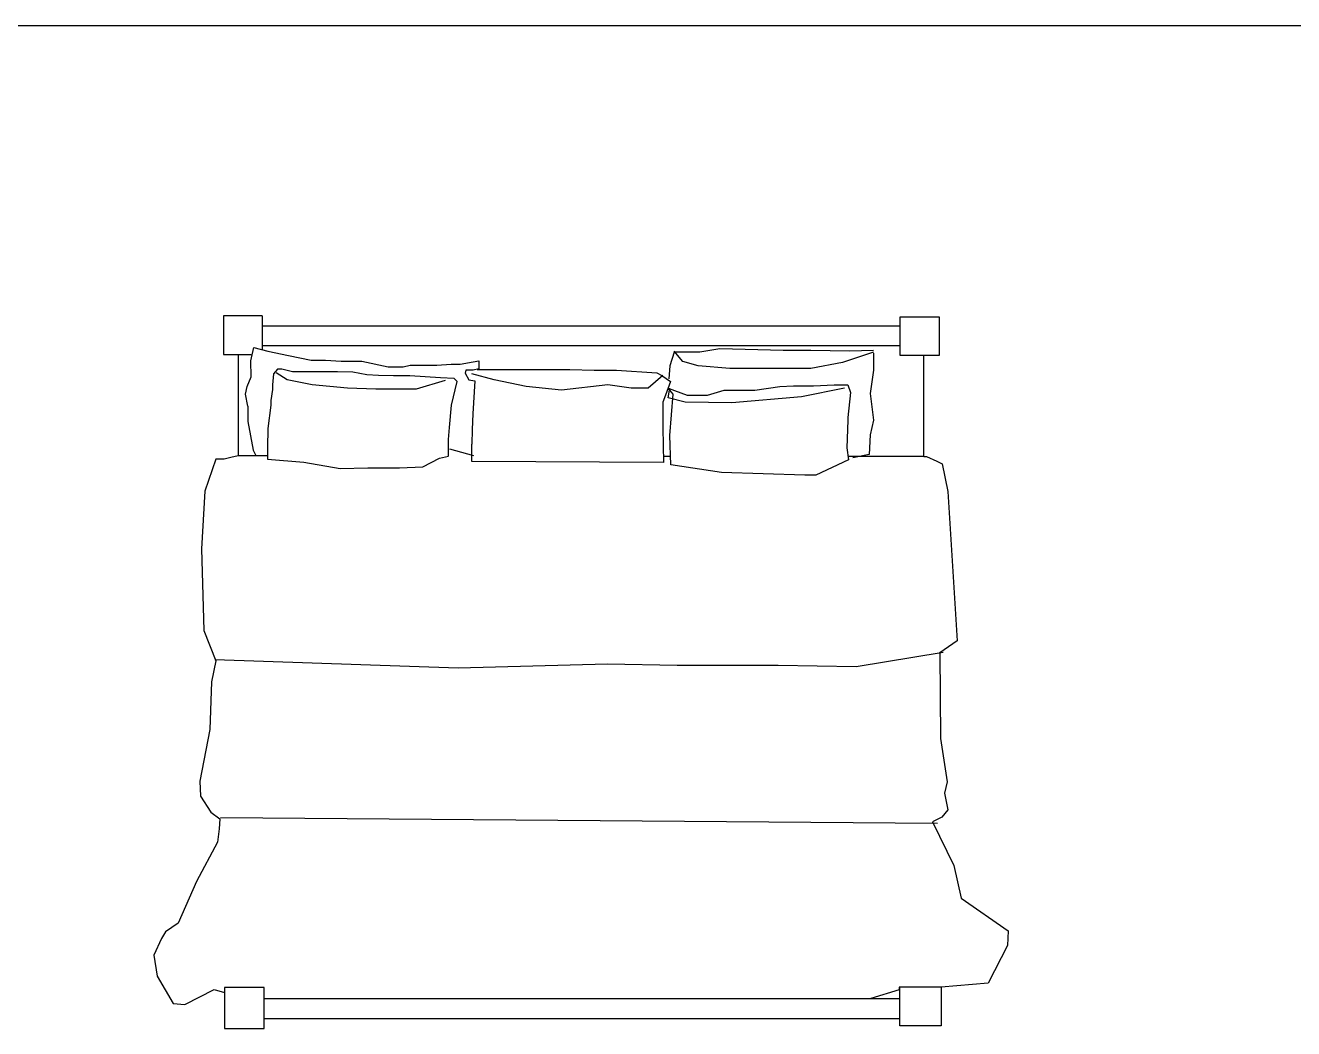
# Model space of a CAD drawing. Header units: inches. Extents: x 11.4 to 53.9, y 13.7 to 38.5.
# Drawn here: x 16.681 to 20.326, y 19.537 to 22.419 of the extents above; entities that cross this region are included whole.
import ezdxf

# ---------------------------------------------------------------- set-up
doc = ezdxf.new("R2010")
doc.units = ezdxf.units.IN
doc.header["$MEASUREMENT"] = 0
for name, color, linetype in [('02', 2, 'Continuous'), ('1', 1, 'Continuous'), ('4', 4, 'Continuous')]:
    doc.layers.add(name, color=color, linetype=linetype)

msp = doc.modelspace()

# ---------------------------------------------------------------- linework, layer by layer
at = {"layer": '02'}
for p, q in [((17.3289, 21.456), (17.3376, 21.4938)), ((17.3376, 21.4938), (17.3782, 21.4836)), ((17.3782, 21.4836), (17.4377, 21.4706)), ((17.4377, 21.4706), (17.503, 21.4575)), ((18.5456, 21.4806), (18.5332, 21.4411)), ((18.5703, 21.4534), (18.5456, 21.4831)), ((18.6197, 21.4806), (18.5456, 21.4806)), ((18.6765, 21.4905), (18.6197, 21.4806)), ((18.8593, 21.4856), (18.6765, 21.4905)), ((18.9383, 21.4856), (18.8593, 21.4856)), ((19.0495, 21.4831), (18.9383, 21.4856)), ((19.1186, 21.4806), (19.0297, 21.4509)), ((19.1186, 21.4856), (19.0495, 21.4831)), ((19.1186, 21.4781), (19.1186, 21.4287)), ((17.3303, 21.4096), (17.3289, 21.456)), ((17.4058, 21.4314), (17.3941, 21.4183)), ((17.4188, 21.4314), (17.4058, 21.4314)), ((17.4493, 21.4241), (17.4188, 21.4314)), ((17.503, 21.4575), (17.5436, 21.4575)), ((17.5436, 21.4575), (17.5885, 21.4546)), ((17.5885, 21.4546), (17.648, 21.4546)), ((17.648, 21.4546), (17.7235, 21.4386)), ((17.7235, 21.4386), (17.767, 21.4386)), ((17.767, 21.4386), (17.7873, 21.443)), ((17.7873, 21.443), (17.8642, 21.443)), ((17.8642, 21.443), (17.9048, 21.4459)), ((17.9048, 21.4459), (17.9309, 21.4459)), ((17.9309, 21.4459), (17.9686, 21.4531)), ((17.9469, 21.4285), (17.9454, 21.4198)), ((17.9686, 21.4285), (17.9469, 21.4285)), ((17.9686, 21.4531), (17.9846, 21.456)), ((17.9846, 21.4328), (17.9686, 21.4285)), ((17.9795, 21.4311), (18.2463, 21.4311)), ((17.9846, 21.456), (17.9846, 21.4328)), ((18.2463, 21.4311), (18.3154, 21.4286)), ((18.3154, 21.4286), (18.3797, 21.4286)), ((18.3797, 21.4286), (18.4958, 21.4212)), ((18.5332, 21.4411), (18.5308, 21.404)), ((18.6148, 21.4411), (18.5703, 21.4534)), ((18.7061, 21.4336), (18.6148, 21.4411)), ((18.9383, 21.4336), (18.7061, 21.4336)), ((19.0297, 21.4509), (18.9383, 21.4336)), ((19.1186, 21.4287), (19.1088, 21.362)), ((17.3187, 21.382), (17.3303, 21.4096)), ((17.3941, 21.4183), (17.3912, 21.3864)), ((17.4337, 21.4014), (17.4016, 21.4212)), ((17.5053, 21.3866), (17.4337, 21.4014)), ((17.5784, 21.4241), (17.4493, 21.4241)), ((17.6219, 21.4227), (17.5784, 21.4241)), ((17.6625, 21.4154), (17.6219, 21.4227)), ((17.6959, 21.4139), (17.6625, 21.4154)), ((17.7394, 21.4125), (17.6959, 21.4139)), ((17.7858, 21.4125), (17.7394, 21.4125)), ((17.8743, 21.4067), (17.7858, 21.4125)), ((17.8881, 21.3989), (17.8042, 21.3742)), ((17.9135, 21.4052), (17.8743, 21.4067)), ((17.9062, 21.3283), (17.9222, 21.3965)), ((17.9222, 21.3965), (17.9135, 21.4052)), ((17.9454, 21.4198), (17.9556, 21.4009)), ((17.9556, 21.4009), (17.973, 21.398)), ((18.0289, 21.4014), (17.9647, 21.4187)), ((17.973, 21.398), (17.9672, 21.3036)), ((18.1203, 21.3816), (18.0289, 21.4014)), ((18.513, 21.4137), (18.4711, 21.3767)), ((18.4958, 21.4212), (18.5106, 21.4137)), ((18.5106, 21.4137), (18.5353, 21.3964)), ((18.5353, 21.3964), (18.5205, 21.3569)), ((17.3144, 21.3602), (17.3187, 21.382)), ((17.3202, 21.3254), (17.3144, 21.3602)), ((17.3912, 21.3733), (17.3869, 21.3414)), ((17.3912, 21.3864), (17.3912, 21.3733)), ((17.6066, 21.3767), (17.5053, 21.3866)), ((17.6881, 21.3742), (17.6066, 21.3767)), ((17.8042, 21.3742), (17.6881, 21.3742)), ((18.2216, 21.3717), (18.1203, 21.3816)), ((18.355, 21.3866), (18.2216, 21.3717)), ((18.4217, 21.3767), (18.355, 21.3866)), ((18.4711, 21.3767), (18.4217, 21.3767)), ((18.5205, 21.3569), (18.513, 21.3371)), ((18.5431, 21.3595), (18.5283, 21.3768)), ((18.5283, 21.3768), (18.5826, 21.357)), ((18.5283, 21.3496), (18.5332, 21.3768)), ((18.5332, 21.2408), (18.5431, 21.3595)), ((18.5826, 21.357), (18.6419, 21.357)), ((18.6419, 21.357), (18.6889, 21.3718)), ((18.6889, 21.3718), (18.7778, 21.3718)), ((18.7778, 21.3718), (18.8494, 21.3817)), ((18.8494, 21.3817), (18.8889, 21.3842)), ((18.8889, 21.3842), (18.9457, 21.3842)), ((19.0347, 21.3768), (18.9112, 21.3521)), ((18.9457, 21.3842), (19.005, 21.3867)), ((19.005, 21.3867), (19.0445, 21.3867)), ((19.0445, 21.3867), (19.0519, 21.3644)), ((19.0519, 21.3644), (19.0445, 21.2927)), ((19.1088, 21.362), (19.1186, 21.2853)), ((17.3202, 21.3254), (17.3202, 21.2815)), ((17.3869, 21.3283), (17.3782, 21.2615)), ((17.3869, 21.3414), (17.3869, 21.3283)), ((17.9004, 21.2644), (17.9062, 21.3283)), ((18.513, 21.3371), (18.513, 21.263)), ((18.5777, 21.3372), (18.5283, 21.3496)), ((18.7111, 21.3348), (18.5777, 21.3372)), ((18.9112, 21.3521), (18.7111, 21.3348)), ((17.9672, 21.3036), (17.9657, 21.2586)), ((19.0445, 21.2853), (19.0421, 21.2062)), ((19.0445, 21.2927), (19.0445, 21.2853)), ((19.1186, 21.2853), (19.1088, 21.2433)), ((17.3202, 21.2815), (17.336, 21.1993)), ((17.3782, 21.2615), (17.3767, 21.2063)), ((17.8975, 21.2296), (17.9004, 21.2644)), ((17.9657, 21.2586), (17.9643, 21.2165)), ((18.513, 21.263), (18.5155, 21.1641)), ((17.8975, 21.1831), (17.8975, 21.2296)), ((17.9647, 21.1666), (17.9643, 21.2165)), ((18.5357, 21.1568), (18.5332, 21.2408)), ((19.1088, 21.2433), (19.1063, 21.1864)), ((17.2715, 21.1778), (17.2523, 21.173)), ((17.2931, 21.1826), (17.2715, 21.1778)), ((17.3767, 21.1825), (17.2931, 21.1826)), ((17.336, 21.1993), (17.3436, 21.184)), ((17.3436, 21.184), (17.3767, 21.184)), ((17.3767, 21.2063), (17.3767, 21.1729)), ((17.8236, 21.1512), (17.8714, 21.1758)), ((17.8714, 21.1758), (17.8975, 21.1816)), ((17.9002, 21.203), (17.9689, 21.1839)), ((18.535, 21.1812), (18.5151, 21.1812)), ((19.0421, 21.2062), (19.047, 21.1716)), ((19.263, 21.1804), (19.0457, 21.1807)), ((19.1063, 21.1864), (19.0594, 21.1766)), ((19.263, 21.1804), (19.2712, 21.1804)), ((19.2712, 21.1804), (19.3004, 21.1677)), ((17.2283, 21.173), (17.1971, 21.0817)), ((17.2523, 21.173), (17.2283, 21.173)), ((17.3767, 21.1729), (17.4812, 21.1642)), ((17.4812, 21.1642), (17.5856, 21.1468)), ((17.5856, 21.1468), (17.6654, 21.1483)), ((17.6654, 21.1483), (17.7568, 21.1483)), ((17.7568, 21.1483), (17.8236, 21.1512)), ((18.5155, 21.1641), (17.9647, 21.1666)), ((18.6814, 21.1345), (18.5357, 21.1568)), ((19.047, 21.1716), (18.9531, 21.1271)), ((19.3004, 21.1677), (19.3153, 21.1602)), ((19.3153, 21.1602), (19.3325, 21.0801)), ((18.921, 21.1271), (18.6814, 21.1345)), ((18.9531, 21.1271), (18.921, 21.1271)), ((17.1971, 21.0817), (17.1875, 20.916)), ((19.3325, 21.0801), (19.3586, 20.6511)), ((17.1875, 20.916), (17.1947, 20.6806)), ((17.1947, 20.6806), (17.2283, 20.5941)), ((19.3586, 20.6511), (19.309, 20.6168)), ((17.2283, 20.5941), (17.2163, 20.534)), ((17.9247, 20.5724), (17.2259, 20.5969)), ((19.3183, 20.6174), (19.069, 20.5765)), ((19.309, 20.6168), (19.3109, 20.3704)), ((18.3538, 20.5846), (17.9247, 20.5724)), ((18.5541, 20.5806), (18.3538, 20.5846)), ((18.8443, 20.5806), (18.5541, 20.5806)), ((19.069, 20.5765), (18.8443, 20.5806)), ((17.2163, 20.534), (17.2115, 20.3971)), ((17.2115, 20.3971), (17.1827, 20.2482)), ((19.3109, 20.3704), (19.33, 20.2463)), ((17.1827, 20.2482), (17.1851, 20.205)), ((19.33, 20.2463), (19.3223, 20.2139)), ((17.1851, 20.205), (17.2139, 20.1593)), ((19.3223, 20.2139), (19.3319, 20.1661)), ((17.2139, 20.1593), (17.2403, 20.1401)), ((19.3319, 20.1661), (19.3147, 20.1451)), ((17.2403, 20.1401), (17.2379, 20.1113)), ((19.302, 20.1266), (17.2422, 20.1429)), ((19.3147, 20.1451), (19.288, 20.1318)), ((19.288, 20.1318), (19.349, 20.0057)), ((17.2379, 20.1113), (17.2331, 20.0729)), ((17.2331, 20.0729), (17.1731, 19.96)), ((19.349, 20.0057), (19.37, 19.9122)), ((17.1731, 19.96), (17.1203, 19.8399)), ((19.37, 19.9122), (19.5055, 19.8186)), ((17.1203, 19.8399), (17.0843, 19.8159)), ((17.0723, 19.7967), (17.0507, 19.7486)), ((17.0843, 19.8159), (17.0723, 19.7967)), ((19.5055, 19.8186), (19.5036, 19.7766)), ((19.5036, 19.7766), (19.4483, 19.6678)), ((17.0507, 19.7486), (17.0603, 19.6886)), ((17.0603, 19.6886), (17.1059, 19.6093)), ((17.1395, 19.6069), (17.2235, 19.6501)), ((19.1926, 19.6487), (19.1106, 19.6238)), ((19.4483, 19.6678), (19.313, 19.6563)), ((17.1059, 19.6093), (17.1395, 19.6069)), ((19.1944, 19.6233), (17.3677, 19.6233))]:
    msp.add_line(p, q, dxfattribs=at)
at = {"layer": '1'}
msp.add_line((11.748, 22.4193), (32.0742, 22.4193), dxfattribs=at)
at = {"layer": '4'}
for p, q in [((17.2503, 21.5852), (17.2503, 21.4739)), ((17.3615, 21.5852), (17.2503, 21.5852)), ((17.3615, 21.5852), (17.3615, 21.4878)), ((19.1944, 21.5807), (19.1944, 21.4716)), ((19.3079, 21.5807), (19.1944, 21.5807)), ((19.3079, 21.4716), (19.3079, 21.5807)), ((17.3615, 21.5562), (19.1944, 21.5562)), ((17.2503, 21.4739), (17.3304, 21.4739)), ((17.2931, 21.4739), (17.2931, 21.1826)), ((19.1944, 21.4984), (17.3615, 21.4984)), ((19.1944, 21.4716), (19.3079, 21.4716)), ((19.2622, 21.4702), (19.2622, 21.1812)), ((17.2235, 19.6501), (17.2532, 19.6416)), ((17.3677, 19.656), (17.2532, 19.656)), ((17.2532, 19.656), (17.2532, 19.5374)), ((17.3677, 19.5374), (17.3677, 19.656)), ((19.1926, 19.6563), (19.1926, 19.6487)), ((19.313, 19.6563), (19.1926, 19.6563)), ((19.1944, 19.5456), (19.1944, 19.6563)), ((19.313, 19.6563), (19.313, 19.5456)), ((17.2532, 19.5374), (17.3677, 19.5374)), ((17.3677, 19.5661), (19.1944, 19.5661)), ((19.313, 19.5456), (19.1944, 19.5456))]:
    msp.add_line(p, q, dxfattribs=at)

doc.saveas('drawing.dxf')
